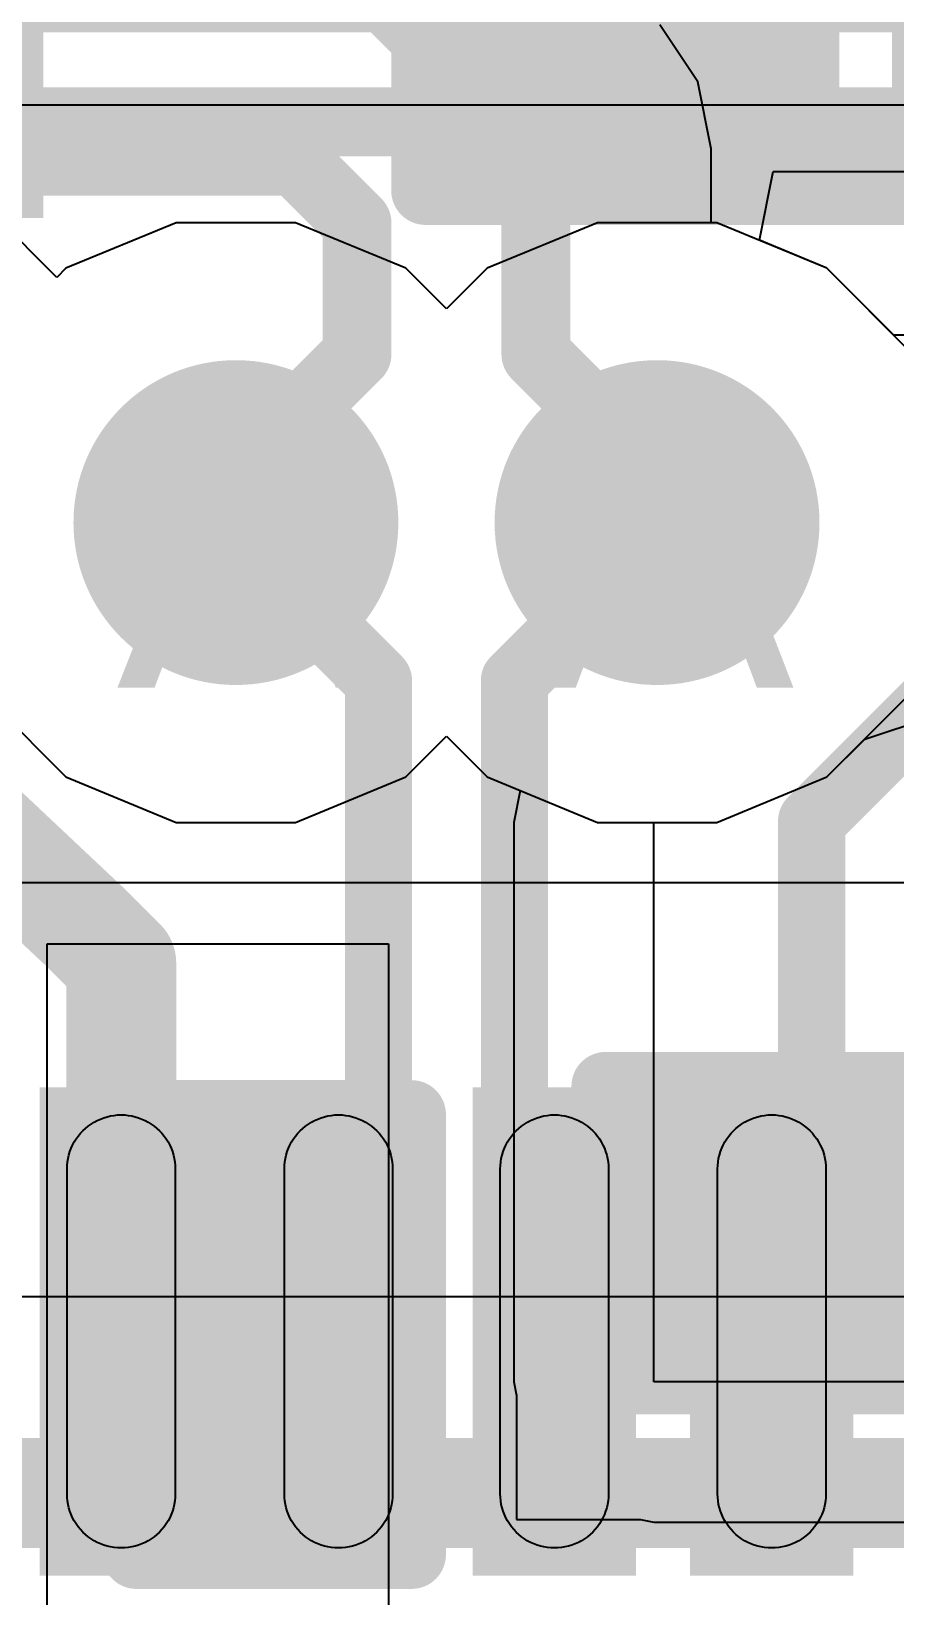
# Model space of a CAD drawing. Header units: inches. Extents: x 0 to 5271, y 0 to 5417.
# Drawn here: x 110.393 to 111.987, y 87.232 to 90.122 of the extents above; entities that cross this region are included whole.
import ezdxf

# ---------------------------------------------------------------- set-up
doc = ezdxf.new("R2010")
doc.units = ezdxf.units.IN
for name, color, linetype in [('Bottom Layer', 5, 'Continuous'), ('Bottom Overlay', 54, 'Continuous'), ('Bottom Paste', 16, 'Continuous'), ('Bottom Solder', 6, 'Continuous'), ('Drill Drawing', 1, 'Continuous'), ('L2_GND1', 16, 'Continuous'), ('L3_SIG1', 76, 'Continuous'), ('L4_PWR', 90, 'Continuous'), ('L5_GND2', 156, 'Continuous'), ('L6_SIG2', 130, 'Continuous'), ('L7_GND3', 216, 'Continuous'), ('Top Layer', 1, 'Continuous'), ('Top Overlay', 2, 'Continuous'), ('Top Paste', 8, 'Continuous'), ('Top Solder', 216, 'Continuous'), ('Via Holes', 16, 'Continuous')]:
    doc.layers.add(name, color=color, linetype=linetype)
doc.styles.add('Arial', font='', dxfattribs={"height": 0.2})
doc.styles.get('Arial').set_extended_font_data('Arial')

# ---------------------------------------------------------------- blocks, each defined once
blk = doc.blocks.new('WQFN_40_EP_5X5__B_417')
at = {"layer": 'Bottom Layer'}
for points in [[(-2.0993, 0.3007), (-2.0993, 0.1007), (-2.8993, 0.1007), (-2.8993, 0.3007)], [(-2.0993, -0.1007), (-2.0993, -0.3007), (-2.8993, -0.3007), (-2.8993, -0.1007)], [(-2.0993, -0.4994), (-2.0993, -0.6994), (-2.8993, -0.6994), (-2.8993, -0.4994)], [(-2.0993, -0.9008), (-2.0993, -1.1008), (-2.8993, -1.1008), (-2.8993, -0.9008)]]:
    blk.add_hatch(color=5, dxfattribs=at).paths.add_polyline_path(points)
at = {"layer": 'Bottom Solder'}
for points in [[(-2.0485, 0.3515), (-2.0485, 0.0499), (-2.9501, 0.0499), (-2.9501, 0.3515)], [(-2.0485, -0.0499), (-2.0485, -0.3515), (-2.9501, -0.3515), (-2.9501, -0.0499)], [(-2.0485, -0.4486), (-2.0485, -0.7502), (-2.9501, -0.7502), (-2.9501, -0.4486)], [(-2.0485, -0.85), (-2.0485, -1.1516), (-2.9501, -1.1516), (-2.9501, -0.85)]]:
    blk.add_hatch(color=6, dxfattribs=at).paths.add_polyline_path(points)
at = {"layer": 'Bottom Paste'}
for p, q in [((-2.8493, 0.2873), (-2.8436, 0.2903)), ((-2.8436, 0.2903), (-2.8376, 0.293)), ((-2.8376, 0.293), (-2.8315, 0.2954)), ((-2.8315, 0.2954), (-2.8252, 0.2973)), ((-2.8252, 0.2973), (-2.8189, 0.2987)), ((-2.8189, 0.2987), (-2.8124, 0.2998)), ((-2.8124, 0.2998), (-2.8059, 0.3005)), ((-2.8059, 0.3005), (-2.7994, 0.3007)), ((-2.7994, 0.3007), (-2.1994, 0.3007)), ((-2.1994, 0.3007), (-2.1928, 0.3005)), ((-2.1928, 0.3005), (-2.1863, 0.2998)), ((-2.1863, 0.2998), (-2.1799, 0.2987)), ((-2.1799, 0.2987), (-2.1735, 0.2973)), ((-2.1735, 0.2973), (-2.1672, 0.2954)), ((-2.1672, 0.2954), (-2.1611, 0.293)), ((-2.1611, 0.293), (-2.1551, 0.2903)), ((-2.1551, 0.2903), (-2.1493, 0.2873)), ((-2.8825, 0.2562), (-2.8787, 0.2615)), ((-2.8787, 0.2615), (-2.8745, 0.2666)), ((-2.8745, 0.2666), (-2.8701, 0.2714)), ((-2.8701, 0.2714), (-2.8653, 0.2758)), ((-2.8653, 0.2758), (-2.8602, 0.28)), ((-2.8602, 0.28), (-2.8549, 0.2838)), ((-2.8549, 0.2838), (-2.8493, 0.2873)), ((-2.1493, 0.2873), (-2.1438, 0.2838)), ((-2.1438, 0.2838), (-2.1385, 0.28)), ((-2.1385, 0.28), (-2.1334, 0.2758)), ((-2.1334, 0.2758), (-2.1286, 0.2714)), ((-2.1286, 0.2714), (-2.1242, 0.2666)), ((-2.1242, 0.2666), (-2.12, 0.2615)), ((-2.12, 0.2615), (-2.1162, 0.2562)), ((-2.896, 0.2265), (-2.8941, 0.2328)), ((-2.8941, 0.2328), (-2.8917, 0.2389)), ((-2.8917, 0.2389), (-2.889, 0.2449)), ((-2.889, 0.2449), (-2.886, 0.2506)), ((-2.886, 0.2506), (-2.8825, 0.2562)), ((-2.1162, 0.2562), (-2.1127, 0.2506)), ((-2.1127, 0.2506), (-2.1097, 0.2449)), ((-2.1097, 0.2449), (-2.107, 0.2389)), ((-2.107, 0.2389), (-2.1047, 0.2328)), ((-2.1047, 0.2328), (-2.1028, 0.2265)), ((-2.8994, 0.2007), (-2.8992, 0.2072)), ((-2.8992, 0.2072), (-2.8985, 0.2137)), ((-2.8985, 0.2137), (-2.8974, 0.2202)), ((-2.8974, 0.2202), (-2.896, 0.2265)), ((-2.1028, 0.2265), (-2.1013, 0.2202)), ((-2.1013, 0.2202), (-2.1002, 0.2137)), ((-2.1002, 0.2137), (-2.1002, 0.2137)), ((-2.1002, 0.2137), (-2.0996, 0.2072)), ((-2.0996, 0.2072), (-2.0994, 0.2007)), ((-2.8992, 0.1941), (-2.8994, 0.2007)), ((-2.8985, 0.1876), (-2.8992, 0.1941)), ((-2.8974, 0.1812), (-2.8985, 0.1876)), ((-2.896, 0.1748), (-2.8974, 0.1812)), ((-2.8941, 0.1685), (-2.896, 0.1748)), ((-2.1028, 0.1748), (-2.1047, 0.1685)), ((-2.1013, 0.1812), (-2.1028, 0.1748)), ((-2.1002, 0.1876), (-2.1013, 0.1812)), ((-2.0996, 0.1941), (-2.1002, 0.1876)), ((-2.0994, 0.2007), (-2.0996, 0.1941)), ((-2.8917, 0.1624), (-2.8941, 0.1685)), ((-2.889, 0.1564), (-2.8917, 0.1624)), ((-2.886, 0.1507), (-2.889, 0.1564)), ((-2.8825, 0.1451), (-2.886, 0.1507)), ((-2.8787, 0.1398), (-2.8825, 0.1451)), ((-2.1162, 0.1451), (-2.12, 0.1398)), ((-2.1127, 0.1506), (-2.1162, 0.1451)), ((-2.1097, 0.1564), (-2.1127, 0.1506)), ((-2.107, 0.1624), (-2.1097, 0.1564)), ((-2.1047, 0.1685), (-2.107, 0.1624)), ((-2.8745, 0.1347), (-2.8787, 0.1398)), ((-2.8701, 0.1299), (-2.8745, 0.1347)), ((-2.8653, 0.1255), (-2.8701, 0.1299)), ((-2.8602, 0.1213), (-2.8653, 0.1255)), ((-2.8549, 0.1175), (-2.8602, 0.1213)), ((-2.8494, 0.114), (-2.8549, 0.1175)), ((-2.1438, 0.1175), (-2.1494, 0.114)), ((-2.1385, 0.1213), (-2.1438, 0.1175)), ((-2.1334, 0.1255), (-2.1385, 0.1213)), ((-2.1286, 0.1299), (-2.1334, 0.1255)), ((-2.1242, 0.1347), (-2.1286, 0.1299)), ((-2.12, 0.1398), (-2.1242, 0.1347)), ((-2.8436, 0.111), (-2.8494, 0.114)), ((-2.8376, 0.1083), (-2.8436, 0.111)), ((-2.8315, 0.106), (-2.8376, 0.1083)), ((-2.8252, 0.1041), (-2.8315, 0.106)), ((-2.8189, 0.1026), (-2.8252, 0.1041)), ((-2.8124, 0.1015), (-2.8189, 0.1026)), ((-2.8059, 0.1009), (-2.8124, 0.1015)), ((-2.7994, 0.1007), (-2.8059, 0.1009)), ((-2.1994, 0.1007), (-2.7994, 0.1007)), ((-2.1928, 0.1009), (-2.1994, 0.1007)), ((-2.1863, 0.1015), (-2.1928, 0.1009)), ((-2.1799, 0.1026), (-2.1863, 0.1015)), ((-2.1735, 0.1041), (-2.1799, 0.1026)), ((-2.1672, 0.106), (-2.1735, 0.1041)), ((-2.1611, 0.1083), (-2.1672, 0.106)), ((-2.1551, 0.111), (-2.1611, 0.1083)), ((-2.1494, 0.114), (-2.1551, 0.111)), ((-2.8549, -0.1175), (-2.8493, -0.114)), ((-2.8493, -0.114), (-2.8436, -0.111)), ((-2.8436, -0.111), (-2.8376, -0.1083)), ((-2.8376, -0.1083), (-2.8315, -0.106)), ((-2.8315, -0.106), (-2.8252, -0.1041)), ((-2.8252, -0.1041), (-2.8189, -0.1026)), ((-2.8189, -0.1026), (-2.8124, -0.1015)), ((-2.8124, -0.1015), (-2.8059, -0.1009)), ((-2.8059, -0.1009), (-2.7994, -0.1007)), ((-2.7994, -0.1007), (-2.1994, -0.1007)), ((-2.1994, -0.1007), (-2.1928, -0.1009)), ((-2.1928, -0.1009), (-2.1863, -0.1015)), ((-2.1863, -0.1015), (-2.1799, -0.1026)), ((-2.1799, -0.1026), (-2.1735, -0.1041)), ((-2.1735, -0.1041), (-2.1672, -0.106)), ((-2.1672, -0.106), (-2.1611, -0.1083)), ((-2.1611, -0.1083), (-2.1551, -0.111)), ((-2.1551, -0.111), (-2.1493, -0.114)), ((-2.1493, -0.114), (-2.1438, -0.1175)), ((-2.8825, -0.1451), (-2.8787, -0.1398)), ((-2.8787, -0.1398), (-2.8745, -0.1347)), ((-2.8745, -0.1347), (-2.8701, -0.1299)), ((-2.8701, -0.1299), (-2.8653, -0.1255)), ((-2.8653, -0.1255), (-2.8602, -0.1213)), ((-2.8602, -0.1213), (-2.8549, -0.1175)), ((-2.1438, -0.1175), (-2.1385, -0.1213)), ((-2.1385, -0.1213), (-2.1334, -0.1255)), ((-2.1334, -0.1255), (-2.1286, -0.1299)), ((-2.1286, -0.1299), (-2.1242, -0.1347)), ((-2.1242, -0.1347), (-2.12, -0.1398)), ((-2.12, -0.1398), (-2.1162, -0.1451)), ((-2.896, -0.1748), (-2.8941, -0.1685)), ((-2.8941, -0.1685), (-2.8917, -0.1624)), ((-2.8917, -0.1624), (-2.889, -0.1564)), ((-2.889, -0.1564), (-2.886, -0.1507)), ((-2.886, -0.1507), (-2.8825, -0.1451)), ((-2.1162, -0.1451), (-2.1127, -0.1507)), ((-2.1127, -0.1507), (-2.1097, -0.1564)), ((-2.1097, -0.1564), (-2.107, -0.1624)), ((-2.107, -0.1624), (-2.1047, -0.1685)), ((-2.1047, -0.1685), (-2.1028, -0.1748)), ((-2.8994, -0.2007), (-2.8992, -0.1941)), ((-2.8992, -0.2072), (-2.8994, -0.2007)), ((-2.8992, -0.1941), (-2.8985, -0.1876)), ((-2.8985, -0.1876), (-2.8974, -0.1812)), ((-2.8974, -0.1812), (-2.896, -0.1748)), ((-2.1028, -0.1748), (-2.1013, -0.1812)), ((-2.1013, -0.1812), (-2.1002, -0.1876)), ((-2.1002, -0.1876), (-2.1002, -0.1876)), ((-2.1002, -0.1876), (-2.0996, -0.1941)), ((-2.0996, -0.1941), (-2.0994, -0.2007)), ((-2.0994, -0.2007), (-2.0996, -0.2072)), ((-2.8985, -0.2137), (-2.8992, -0.2072)), ((-2.8974, -0.2202), (-2.8985, -0.2137)), ((-2.896, -0.2265), (-2.8974, -0.2202)), ((-2.8941, -0.2328), (-2.896, -0.2265)), ((-2.1028, -0.2265), (-2.1047, -0.2328)), ((-2.1013, -0.2202), (-2.1028, -0.2265)), ((-2.1002, -0.2137), (-2.1013, -0.2202)), ((-2.0996, -0.2072), (-2.1002, -0.2137)), ((-2.8917, -0.2389), (-2.8941, -0.2328)), ((-2.889, -0.2449), (-2.8917, -0.2389)), ((-2.886, -0.2506), (-2.889, -0.2449)), ((-2.8825, -0.2562), (-2.886, -0.2506)), ((-2.8787, -0.2615), (-2.8825, -0.2562)), ((-2.1162, -0.2562), (-2.12, -0.2615)), ((-2.1127, -0.2507), (-2.1162, -0.2562)), ((-2.1097, -0.2449), (-2.1127, -0.2507)), ((-2.107, -0.2389), (-2.1097, -0.2449)), ((-2.1047, -0.2328), (-2.107, -0.2389)), ((-2.8745, -0.2666), (-2.8787, -0.2615)), ((-2.8701, -0.2714), (-2.8745, -0.2666)), ((-2.8653, -0.2758), (-2.8701, -0.2714)), ((-2.8602, -0.28), (-2.8653, -0.2758)), ((-2.8549, -0.2838), (-2.8602, -0.28)), ((-2.8494, -0.2873), (-2.8549, -0.2838)), ((-2.8436, -0.2903), (-2.8494, -0.2873)), ((-2.1494, -0.2873), (-2.1551, -0.2903)), ((-2.1438, -0.2838), (-2.1494, -0.2873)), ((-2.1385, -0.28), (-2.1438, -0.2838)), ((-2.1334, -0.2758), (-2.1385, -0.28)), ((-2.1286, -0.2714), (-2.1334, -0.2758)), ((-2.1242, -0.2666), (-2.1286, -0.2714)), ((-2.12, -0.2615), (-2.1242, -0.2666)), ((-2.8376, -0.293), (-2.8436, -0.2903)), ((-2.8315, -0.2954), (-2.8376, -0.293)), ((-2.8252, -0.2973), (-2.8315, -0.2954)), ((-2.8189, -0.2987), (-2.8252, -0.2973)), ((-2.8124, -0.2998), (-2.8189, -0.2987)), ((-2.8059, -0.3005), (-2.8124, -0.2998)), ((-2.7994, -0.3007), (-2.8059, -0.3005)), ((-2.1994, -0.3007), (-2.7994, -0.3007)), ((-2.1928, -0.3005), (-2.1994, -0.3007)), ((-2.1863, -0.2998), (-2.1928, -0.3005)), ((-2.1799, -0.2987), (-2.1863, -0.2998)), ((-2.1735, -0.2973), (-2.1799, -0.2987)), ((-2.1672, -0.2954), (-2.1735, -0.2973)), ((-2.1611, -0.293), (-2.1672, -0.2954)), ((-2.1551, -0.2903), (-2.1611, -0.293)), ((-2.8653, -0.5243), (-2.8602, -0.5201)), ((-2.8602, -0.5201), (-2.8549, -0.5163)), ((-2.8549, -0.5163), (-2.8493, -0.5128)), ((-2.8493, -0.5128), (-2.8436, -0.5098)), ((-2.8436, -0.5098), (-2.8376, -0.5071)), ((-2.8376, -0.5071), (-2.8315, -0.5047)), ((-2.8315, -0.5047), (-2.8252, -0.5028)), ((-2.8252, -0.5028), (-2.8189, -0.5014)), ((-2.8189, -0.5014), (-2.8124, -0.5003)), ((-2.8124, -0.5003), (-2.8059, -0.4996)), ((-2.8059, -0.4996), (-2.7994, -0.4994)), ((-2.7994, -0.4994), (-2.1994, -0.4994)), ((-2.1994, -0.4994), (-2.1928, -0.4996)), ((-2.1928, -0.4996), (-2.1863, -0.5003)), ((-2.1863, -0.5003), (-2.1799, -0.5014)), ((-2.1799, -0.5014), (-2.1735, -0.5028)), ((-2.1735, -0.5028), (-2.1672, -0.5047)), ((-2.1672, -0.5047), (-2.1611, -0.5071)), ((-2.1611, -0.5071), (-2.1551, -0.5098)), ((-2.1551, -0.5098), (-2.1493, -0.5128)), ((-2.1493, -0.5128), (-2.1438, -0.5163)), ((-2.1438, -0.5163), (-2.1385, -0.5201)), ((-2.1385, -0.5201), (-2.1334, -0.5243)), ((-2.886, -0.5495), (-2.8825, -0.5439)), ((-2.8825, -0.5439), (-2.8787, -0.5386)), ((-2.8787, -0.5386), (-2.8745, -0.5335)), ((-2.8745, -0.5335), (-2.8701, -0.5287)), ((-2.8701, -0.5287), (-2.8653, -0.5243)), ((-2.1334, -0.5243), (-2.1286, -0.5287)), ((-2.1286, -0.5287), (-2.1242, -0.5335)), ((-2.1242, -0.5335), (-2.12, -0.5386)), ((-2.12, -0.5386), (-2.1162, -0.5439)), ((-2.1162, -0.5439), (-2.1127, -0.5495)), ((-2.8974, -0.5799), (-2.896, -0.5736)), ((-2.896, -0.5736), (-2.8941, -0.5673)), ((-2.8941, -0.5673), (-2.8917, -0.5612)), ((-2.8917, -0.5612), (-2.889, -0.5552)), ((-2.889, -0.5552), (-2.886, -0.5495)), ((-2.1127, -0.5495), (-2.1097, -0.5552)), ((-2.1097, -0.5552), (-2.107, -0.5612)), ((-2.107, -0.5612), (-2.1047, -0.5673)), ((-2.1047, -0.5673), (-2.1028, -0.5736)), ((-2.1028, -0.5736), (-2.1013, -0.5799)), ((-2.8994, -0.5994), (-2.8992, -0.5929)), ((-2.8992, -0.606), (-2.8994, -0.5994)), ((-2.8992, -0.5929), (-2.8985, -0.5864)), ((-2.8985, -0.6125), (-2.8992, -0.606)), ((-2.8985, -0.5864), (-2.8974, -0.5799)), ((-2.1013, -0.5799), (-2.1002, -0.5864)), ((-2.1002, -0.5864), (-2.1002, -0.5864)), ((-2.1002, -0.5864), (-2.0996, -0.5929)), ((-2.0996, -0.606), (-2.1002, -0.6125)), ((-2.0996, -0.5929), (-2.0994, -0.5994)), ((-2.0994, -0.5994), (-2.0996, -0.606)), ((-2.8974, -0.6189), (-2.8985, -0.6125)), ((-2.896, -0.6253), (-2.8974, -0.6189)), ((-2.8941, -0.6316), (-2.896, -0.6253)), ((-2.8917, -0.6377), (-2.8941, -0.6316)), ((-2.1047, -0.6316), (-2.107, -0.6377)), ((-2.1028, -0.6253), (-2.1047, -0.6316)), ((-2.1013, -0.6189), (-2.1028, -0.6253)), ((-2.1002, -0.6125), (-2.1013, -0.6189)), ((-2.889, -0.6437), (-2.8917, -0.6377)), ((-2.886, -0.6494), (-2.889, -0.6437)), ((-2.8825, -0.655), (-2.886, -0.6494)), ((-2.8787, -0.6603), (-2.8825, -0.655)), ((-2.8745, -0.6654), (-2.8787, -0.6603)), ((-2.12, -0.6603), (-2.1242, -0.6654)), ((-2.1162, -0.655), (-2.12, -0.6603)), ((-2.1127, -0.6495), (-2.1162, -0.655)), ((-2.1097, -0.6437), (-2.1127, -0.6495)), ((-2.107, -0.6377), (-2.1097, -0.6437)), ((-2.8701, -0.6702), (-2.8745, -0.6654)), ((-2.8653, -0.6746), (-2.8701, -0.6702)), ((-2.8602, -0.6788), (-2.8653, -0.6746)), ((-2.8549, -0.6826), (-2.8602, -0.6788)), ((-2.8494, -0.6861), (-2.8549, -0.6826)), ((-2.8436, -0.6891), (-2.8494, -0.6861)), ((-2.8376, -0.6918), (-2.8436, -0.6891)), ((-2.8315, -0.6941), (-2.8376, -0.6918)), ((-2.1611, -0.6918), (-2.1672, -0.6941)), ((-2.1551, -0.6891), (-2.1611, -0.6918)), ((-2.1494, -0.6861), (-2.1551, -0.6891)), ((-2.1438, -0.6826), (-2.1494, -0.6861)), ((-2.1385, -0.6788), (-2.1438, -0.6826)), ((-2.1334, -0.6746), (-2.1385, -0.6788)), ((-2.1286, -0.6702), (-2.1334, -0.6746)), ((-2.1242, -0.6654), (-2.1286, -0.6702)), ((-2.8252, -0.696), (-2.8315, -0.6941)), ((-2.8189, -0.6975), (-2.8252, -0.696)), ((-2.8124, -0.6986), (-2.8189, -0.6975)), ((-2.8059, -0.6992), (-2.8124, -0.6986)), ((-2.7994, -0.6994), (-2.8059, -0.6992)), ((-2.1994, -0.6994), (-2.7994, -0.6994)), ((-2.1928, -0.6992), (-2.1994, -0.6994)), ((-2.1863, -0.6986), (-2.1928, -0.6992)), ((-2.1799, -0.6975), (-2.1863, -0.6986)), ((-2.1735, -0.696), (-2.1799, -0.6975)), ((-2.1672, -0.6941), (-2.1735, -0.696)), ((-2.8653, -0.9256), (-2.8602, -0.9214)), ((-2.8602, -0.9214), (-2.8549, -0.9176)), ((-2.8549, -0.9176), (-2.8493, -0.9141)), ((-2.8493, -0.9141), (-2.8436, -0.9111)), ((-2.8436, -0.9111), (-2.8376, -0.9084)), ((-2.8376, -0.9084), (-2.8315, -0.9061)), ((-2.8315, -0.9061), (-2.8252, -0.9042)), ((-2.8252, -0.9042), (-2.8189, -0.9027)), ((-2.8189, -0.9027), (-2.8124, -0.9016)), ((-2.8124, -0.9016), (-2.8059, -0.901)), ((-2.8059, -0.901), (-2.7994, -0.9008)), ((-2.7994, -0.9008), (-2.1994, -0.9008)), ((-2.1994, -0.9008), (-2.1928, -0.901)), ((-2.1928, -0.901), (-2.1863, -0.9016)), ((-2.1863, -0.9016), (-2.1799, -0.9027)), ((-2.1799, -0.9027), (-2.1735, -0.9042)), ((-2.1735, -0.9042), (-2.1672, -0.9061)), ((-2.1672, -0.9061), (-2.1611, -0.9084)), ((-2.1611, -0.9084), (-2.1551, -0.9111)), ((-2.1551, -0.9111), (-2.1493, -0.9141)), ((-2.1493, -0.9141), (-2.1438, -0.9176)), ((-2.1438, -0.9176), (-2.1385, -0.9214)), ((-2.1385, -0.9214), (-2.1334, -0.9256)), ((-2.889, -0.9565), (-2.886, -0.9508)), ((-2.886, -0.9508), (-2.8825, -0.9452)), ((-2.8825, -0.9452), (-2.8787, -0.9399)), ((-2.8787, -0.9399), (-2.8745, -0.9348)), ((-2.8745, -0.9348), (-2.8701, -0.93)), ((-2.8701, -0.93), (-2.8653, -0.9256)), ((-2.1334, -0.9256), (-2.1286, -0.93)), ((-2.1286, -0.93), (-2.1242, -0.9348)), ((-2.1242, -0.9348), (-2.12, -0.9399)), ((-2.12, -0.9399), (-2.1162, -0.9452)), ((-2.1162, -0.9452), (-2.1127, -0.9508)), ((-2.1127, -0.9508), (-2.1097, -0.9565)), ((-2.8985, -0.9877), (-2.8974, -0.9813)), ((-2.8974, -0.9813), (-2.896, -0.9749)), ((-2.896, -0.9749), (-2.8941, -0.9686)), ((-2.8941, -0.9686), (-2.8917, -0.9625)), ((-2.8917, -0.9625), (-2.889, -0.9565)), ((-2.1097, -0.9565), (-2.107, -0.9625)), ((-2.107, -0.9625), (-2.1047, -0.9686)), ((-2.1047, -0.9686), (-2.1028, -0.9749)), ((-2.1028, -0.9749), (-2.1013, -0.9813)), ((-2.1013, -0.9813), (-2.1002, -0.9877)), ((-2.8994, -1.0008), (-2.8992, -0.9942)), ((-2.8992, -1.0073), (-2.8994, -1.0008)), ((-2.8992, -0.9942), (-2.8985, -0.9877)), ((-2.8985, -1.0138), (-2.8992, -1.0073)), ((-2.1002, -0.9877), (-2.1002, -0.9877)), ((-2.1002, -0.9877), (-2.0996, -0.9942)), ((-2.0996, -1.0073), (-2.1002, -1.0138)), ((-2.0996, -0.9942), (-2.0994, -1.0008)), ((-2.0994, -1.0008), (-2.0996, -1.0073)), ((-2.8974, -1.0203), (-2.8985, -1.0138)), ((-2.896, -1.0266), (-2.8974, -1.0203)), ((-2.8941, -1.0329), (-2.896, -1.0266)), ((-2.8917, -1.039), (-2.8941, -1.0329)), ((-2.889, -1.045), (-2.8917, -1.039)), ((-2.107, -1.039), (-2.1097, -1.045)), ((-2.1047, -1.0329), (-2.107, -1.039)), ((-2.1028, -1.0266), (-2.1047, -1.0329)), ((-2.1013, -1.0203), (-2.1028, -1.0266)), ((-2.1002, -1.0138), (-2.1013, -1.0203)), ((-2.886, -1.0507), (-2.889, -1.045)), ((-2.8825, -1.0563), (-2.886, -1.0507)), ((-2.8787, -1.0616), (-2.8825, -1.0563)), ((-2.8745, -1.0667), (-2.8787, -1.0616)), ((-2.8701, -1.0715), (-2.8745, -1.0667)), ((-2.1242, -1.0667), (-2.1286, -1.0715)), ((-2.12, -1.0616), (-2.1242, -1.0667)), ((-2.1162, -1.0563), (-2.12, -1.0616)), ((-2.1127, -1.0508), (-2.1162, -1.0563)), ((-2.1097, -1.045), (-2.1127, -1.0508)), ((-2.8653, -1.0759), (-2.8701, -1.0715)), ((-2.8602, -1.0801), (-2.8653, -1.0759)), ((-2.8549, -1.0839), (-2.8602, -1.0801)), ((-2.8494, -1.0874), (-2.8549, -1.0839)), ((-2.8436, -1.0904), (-2.8494, -1.0874)), ((-2.8376, -1.0931), (-2.8436, -1.0904)), ((-2.8315, -1.0955), (-2.8376, -1.0931)), ((-2.8252, -1.0974), (-2.8315, -1.0955)), ((-2.8189, -1.0988), (-2.8252, -1.0974)), ((-2.1735, -1.0974), (-2.1799, -1.0988)), ((-2.1672, -1.0955), (-2.1735, -1.0974)), ((-2.1611, -1.0931), (-2.1672, -1.0955)), ((-2.1551, -1.0904), (-2.1611, -1.0931)), ((-2.1494, -1.0874), (-2.1551, -1.0904)), ((-2.1438, -1.0839), (-2.1494, -1.0874)), ((-2.1385, -1.0801), (-2.1438, -1.0839)), ((-2.1334, -1.0759), (-2.1385, -1.0801)), ((-2.1286, -1.0715), (-2.1334, -1.0759)), ((-2.8124, -1.0999), (-2.8189, -1.0988)), ((-2.8059, -1.1006), (-2.8124, -1.0999)), ((-2.7994, -1.1008), (-2.8059, -1.1006)), ((-2.1994, -1.1008), (-2.7994, -1.1008)), ((-2.1928, -1.1006), (-2.1994, -1.1008)), ((-2.1863, -1.0999), (-2.1928, -1.1006)), ((-2.1799, -1.0988), (-2.1863, -1.0999))]:
    blk.add_line(p, q, dxfattribs=at)
blk = doc.blocks.new('HR911130C_519')
at = {"layer": 'Top Overlay'}
blk.add_lwpolyline([(-8.001, -8.5694, 0.127, 0.127, 0), (8.001, -8.5694, 0.127, 0.127, 0)], format="xyseb", dxfattribs=at)
blk = doc.blocks.new('DFN1006_2L__B_554')
at = {"layer": 'Bottom Layer'}
for points in [[(-0.7, 0.33), (-0.15, 0.33), (-0.15, -0.33), (-0.7, -0.33)], [(0.15, 0.33), (0.7, 0.33), (0.7, -0.33), (0.15, -0.33)]]:
    blk.add_hatch(color=5, dxfattribs=at).paths.add_polyline_path(points)
at = {"layer": 'Bottom Overlay'}
blk.add_hatch(color=54, dxfattribs=at).paths.add_polyline_path([(-1.1425, -0.5083), (-0.8123, -0.5083), (-0.8123, 0.5077), (-1.1425, 0.5077)])
at = {"layer": 'Bottom Paste'}
for points in [[(-0.7, 0.33), (-0.15, 0.33), (-0.15, -0.33), (-0.7, -0.33)], [(0.15, 0.33), (0.7, 0.33), (0.7, -0.33), (0.15, -0.33)]]:
    blk.add_hatch(color=16, dxfattribs=at).paths.add_polyline_path(points)
at = {"layer": 'Bottom Solder'}
for points in [[(-0.8016, 0.4316), (-0.0484, 0.4316), (-0.0484, -0.4316), (-0.8016, -0.4316)], [(0.0484, 0.4316), (0.8016, 0.4316), (0.8016, -0.4316), (0.0484, -0.4316)]]:
    blk.add_hatch(color=6, dxfattribs=at).paths.add_polyline_path(points)
at = {"layer": 'Bottom Overlay'}
for points in [[(0.8128, 0.4572, 0.127, 0.127, 0), (-0.8128, 0.4572, 0.127, 0.127, 0)], [(-0.8128, 0.4572, 0.127, 0.127, 0), (-0.8128, -0.4572, 0.127, 0.127, 0)], [(0.8128, 0.4572, 0.127, 0.127, 0), (0.8128, -0.4572, 0.127, 0.127, 0)], [(0.8128, -0.4572, 0.127, 0.127, 0), (-0.8128, -0.4572, 0.127, 0.127, 0)]]:
    blk.add_lwpolyline(points, format="xyseb", dxfattribs=at)
for points in [[(-0.8446, 0.4572, 0.0635, 0.0635, 1), (-0.7811, 0.4572, 0.0635, 0.0635, 1)], [(-0.8446, 0.4572, 0.0635, 0.0635, 1), (-0.7811, 0.4572, 0.0635, 0.0635, 1)], [(0.781, 0.4572, 0.0635, 0.0635, 1), (0.8445, 0.4572, 0.0635, 0.0635, 1)], [(0.781, 0.4572, 0.0635, 0.0635, 1), (0.8445, 0.4572, 0.0635, 0.0635, 1)], [(-0.8446, -0.4572, 0.0635, 0.0635, 1), (-0.7811, -0.4572, 0.0635, 0.0635, 1)], [(-0.8446, -0.4572, 0.0635, 0.0635, 1), (-0.7811, -0.4572, 0.0635, 0.0635, 1)], [(0.781, -0.4572, 0.0635, 0.0635, 1), (0.8445, -0.4572, 0.0635, 0.0635, 1)], [(0.781, -0.4572, 0.0635, 0.0635, 1), (0.8445, -0.4572, 0.0635, 0.0635, 1)]]:
    blk.add_lwpolyline(points, format="xyseb", close=True, dxfattribs=at)
blk = doc.blocks.new('DFN1006_2L__B_555')
at = {"layer": 'Bottom Layer'}
for points in [[(-0.7, 0.33), (-0.15, 0.33), (-0.15, -0.33), (-0.7, -0.33)], [(0.15, 0.33), (0.7, 0.33), (0.7, -0.33), (0.15, -0.33)]]:
    blk.add_hatch(color=5, dxfattribs=at).paths.add_polyline_path(points)
at = {"layer": 'Bottom Overlay'}
blk.add_hatch(color=54, dxfattribs=at).paths.add_polyline_path([(-1.1435, -0.5081), (-0.8133, -0.5081), (-0.8133, 0.5079), (-1.1435, 0.5079)])
at = {"layer": 'Bottom Paste'}
for points in [[(-0.7, 0.33), (-0.15, 0.33), (-0.15, -0.33), (-0.7, -0.33)], [(0.15, 0.33), (0.7, 0.33), (0.7, -0.33), (0.15, -0.33)]]:
    blk.add_hatch(color=16, dxfattribs=at).paths.add_polyline_path(points)
at = {"layer": 'Bottom Solder'}
for points in [[(-0.8016, 0.4316), (-0.0484, 0.4316), (-0.0484, -0.4316), (-0.8016, -0.4316)], [(0.0484, 0.4316), (0.8016, 0.4316), (0.8016, -0.4316), (0.0484, -0.4316)]]:
    blk.add_hatch(color=6, dxfattribs=at).paths.add_polyline_path(points)
at = {"layer": 'Bottom Overlay'}
for points in [[(0.8128, 0.4572, 0.127, 0.127, 0), (-0.8128, 0.4572, 0.127, 0.127, 0)], [(-0.8128, 0.4572, 0.127, 0.127, 0), (-0.8128, -0.4572, 0.127, 0.127, 0)], [(0.8128, 0.4572, 0.127, 0.127, 0), (0.8128, -0.4572, 0.127, 0.127, 0)], [(0.8128, -0.4572, 0.127, 0.127, 0), (-0.8128, -0.4572, 0.127, 0.127, 0)]]:
    blk.add_lwpolyline(points, format="xyseb", dxfattribs=at)
for points in [[(-0.8445, 0.4572, 0.0635, 0.0635, 1), (-0.781, 0.4572, 0.0635, 0.0635, 1)], [(-0.8445, 0.4572, 0.0635, 0.0635, 1), (-0.781, 0.4572, 0.0635, 0.0635, 1)], [(0.7811, 0.4572, 0.0635, 0.0635, 1), (0.8446, 0.4572, 0.0635, 0.0635, 1)], [(0.7811, 0.4572, 0.0635, 0.0635, 1), (0.8446, 0.4572, 0.0635, 0.0635, 1)], [(-0.8445, -0.4572, 0.0635, 0.0635, 1), (-0.781, -0.4572, 0.0635, 0.0635, 1)], [(-0.8445, -0.4572, 0.0635, 0.0635, 1), (-0.781, -0.4572, 0.0635, 0.0635, 1)], [(0.7811, -0.4572, 0.0635, 0.0635, 1), (0.8446, -0.4572, 0.0635, 0.0635, 1)], [(0.7811, -0.4572, 0.0635, 0.0635, 1), (0.8446, -0.4572, 0.0635, 0.0635, 1)]]:
    blk.add_lwpolyline(points, format="xyseb", close=True, dxfattribs=at)
blk = doc.blocks.new('CAP_0402_587')
at = {"layer": 'Top Layer'}
for points in [[(-0.6985, -0.3175), (-0.6985, 0.3175), (-0.2413, 0.3175), (-0.2413, -0.3175)], [(0.2413, -0.3175), (0.2413, 0.3175), (0.6985, 0.3175), (0.6985, -0.3175)]]:
    blk.add_hatch(color=1, dxfattribs=at).paths.add_polyline_path(points)
at = {"layer": 'Top Paste'}
for points in [[(-0.6985, -0.3175), (-0.6985, 0.3175), (-0.2413, 0.3175), (-0.2413, -0.3175)], [(0.2413, -0.3175), (0.2413, 0.3175), (0.6985, 0.3175), (0.6985, -0.3175)]]:
    blk.add_hatch(color=8, dxfattribs=at).paths.add_polyline_path(points)
at = {"layer": 'Top Solder'}
for points in [[(-0.7585, -0.3775), (-0.7585, 0.3775), (-0.1813, 0.3775), (-0.1813, -0.3775)], [(0.1813, -0.3775), (0.1813, 0.3775), (0.7585, 0.3775), (0.7585, -0.3775)]]:
    blk.add_hatch(color=216, dxfattribs=at).paths.add_polyline_path(points)
at = {"layer": 'Top Overlay'}
for points in [[(-0.7874, 0.4064, 0.127, 0.127, 0), (-0.2794, 0.4064, 0.127, 0.127, 0)], [(-0.7874, 0.4064, 0.127, 0.127, 0), (-0.7874, -0.4064, 0.127, 0.127, 0)], [(0.2794, 0.4064, 0.127, 0.127, 0), (0.7874, 0.4064, 0.127, 0.127, 0)], [(0.7874, 0.4064, 0.127, 0.127, 0), (0.7874, -0.4064, 0.127, 0.127, 0)], [(-0.7874, -0.4064, 0.127, 0.127, 0), (-0.2794, -0.4064, 0.127, 0.127, 0)], [(0.2794, -0.4064, 0.127, 0.127, 0), (0.7874, -0.4064, 0.127, 0.127, 0)]]:
    blk.add_lwpolyline(points, format="xyseb", dxfattribs=at)
for points in [[(-0.8191, 0.4064, 0.0635, 0.0635, 1), (-0.7556, 0.4064, 0.0635, 0.0635, 1)], [(-0.8191, 0.4064, 0.0635, 0.0635, 1), (-0.7556, 0.4064, 0.0635, 0.0635, 1)], [(-0.3111, 0.4064, 0.0635, 0.0635, 1), (-0.2476, 0.4064, 0.0635, 0.0635, 1)], [(0.2477, 0.4064, 0.0635, 0.0635, 1), (0.3112, 0.4064, 0.0635, 0.0635, 1)], [(0.7557, 0.4064, 0.0635, 0.0635, 1), (0.8192, 0.4064, 0.0635, 0.0635, 1)], [(0.7557, 0.4064, 0.0635, 0.0635, 1), (0.8192, 0.4064, 0.0635, 0.0635, 1)], [(-0.8191, -0.4064, 0.0635, 0.0635, 1), (-0.7556, -0.4064, 0.0635, 0.0635, 1)], [(-0.8191, -0.4064, 0.0635, 0.0635, 1), (-0.7556, -0.4064, 0.0635, 0.0635, 1)], [(-0.3111, -0.4064, 0.0635, 0.0635, 1), (-0.2476, -0.4064, 0.0635, 0.0635, 1)], [(0.2477, -0.4064, 0.0635, 0.0635, 1), (0.3112, -0.4064, 0.0635, 0.0635, 1)], [(0.7557, -0.4064, 0.0635, 0.0635, 1), (0.8192, -0.4064, 0.0635, 0.0635, 1)], [(0.7557, -0.4064, 0.0635, 0.0635, 1), (0.8192, -0.4064, 0.0635, 0.0635, 1)]]:
    blk.add_lwpolyline(points, format="xyseb", close=True, dxfattribs=at)
blk = doc.blocks.new('CAP_0402_602')
at = {"layer": 'Top Layer'}
for points in [[(-0.6985, -0.3175), (-0.6985, 0.3175), (-0.2413, 0.3175), (-0.2413, -0.3175)], [(0.2413, -0.3175), (0.2413, 0.3175), (0.6985, 0.3175), (0.6985, -0.3175)]]:
    blk.add_hatch(color=1, dxfattribs=at).paths.add_polyline_path(points)
at = {"layer": 'Top Paste'}
for points in [[(-0.6985, -0.3175), (-0.6985, 0.3175), (-0.2413, 0.3175), (-0.2413, -0.3175)], [(0.2413, -0.3175), (0.2413, 0.3175), (0.6985, 0.3175), (0.6985, -0.3175)]]:
    blk.add_hatch(color=8, dxfattribs=at).paths.add_polyline_path(points)
at = {"layer": 'Top Solder'}
for points in [[(-0.7585, -0.3775), (-0.7585, 0.3775), (-0.1813, 0.3775), (-0.1813, -0.3775)], [(0.1813, -0.3775), (0.1813, 0.3775), (0.7585, 0.3775), (0.7585, -0.3775)]]:
    blk.add_hatch(color=216, dxfattribs=at).paths.add_polyline_path(points)
at = {"layer": 'Top Overlay'}
for points in [[(-0.7874, 0.4064, 0.127, 0.127, 0), (-0.7874, -0.4064, 0.127, 0.127, 0)], [(-0.2794, 0.4064, 0.127, 0.127, 0), (-0.7874, 0.4064, 0.127, 0.127, 0)], [(0.7874, 0.4064, 0.127, 0.127, 0), (0.2794, 0.4064, 0.127, 0.127, 0)], [(0.7874, 0.4064, 0.127, 0.127, 0), (0.7874, -0.4064, 0.127, 0.127, 0)], [(-0.2794, -0.4064, 0.127, 0.127, 0), (-0.7874, -0.4064, 0.127, 0.127, 0)], [(0.7874, -0.4064, 0.127, 0.127, 0), (0.2794, -0.4064, 0.127, 0.127, 0)]]:
    blk.add_lwpolyline(points, format="xyseb", dxfattribs=at)
for points in [[(-0.8191, 0.4064, 0.0635, 0.0635, 1), (-0.7556, 0.4064, 0.0635, 0.0635, 1)], [(-0.8191, 0.4064, 0.0635, 0.0635, 1), (-0.7556, 0.4064, 0.0635, 0.0635, 1)], [(-0.3111, 0.4064, 0.0635, 0.0635, 1), (-0.2476, 0.4064, 0.0635, 0.0635, 1)], [(0.2477, 0.4064, 0.0635, 0.0635, 1), (0.3112, 0.4064, 0.0635, 0.0635, 1)], [(0.7557, 0.4064, 0.0635, 0.0635, 1), (0.8192, 0.4064, 0.0635, 0.0635, 1)], [(0.7557, 0.4064, 0.0635, 0.0635, 1), (0.8192, 0.4064, 0.0635, 0.0635, 1)], [(-0.8191, -0.4064, 0.0635, 0.0635, 1), (-0.7556, -0.4064, 0.0635, 0.0635, 1)], [(-0.8191, -0.4064, 0.0635, 0.0635, 1), (-0.7556, -0.4064, 0.0635, 0.0635, 1)], [(-0.3111, -0.4064, 0.0635, 0.0635, 1), (-0.2476, -0.4064, 0.0635, 0.0635, 1)], [(0.2477, -0.4064, 0.0635, 0.0635, 1), (0.3112, -0.4064, 0.0635, 0.0635, 1)], [(0.7557, -0.4064, 0.0635, 0.0635, 1), (0.8192, -0.4064, 0.0635, 0.0635, 1)], [(0.7557, -0.4064, 0.0635, 0.0635, 1), (0.8192, -0.4064, 0.0635, 0.0635, 1)]]:
    blk.add_lwpolyline(points, format="xyseb", close=True, dxfattribs=at)

msp = doc.modelspace()

# ---------------------------------------------------------------- hatches: boundary and pattern name
at = {"layer": 'Bottom Layer'}
h = msp.add_hatch(color=5, dxfattribs=at)
edge = h.paths.add_edge_path()
edge.add_arc((110.7704, 89.2145), 0.3, 0, 360)
h = msp.add_hatch(color=5, dxfattribs=at)
edge = h.paths.add_edge_path()
edge.add_arc((111.5482, 89.2145), 0.3, 0, 360)
at = {"layer": 'L2_GND1'}
h = msp.add_hatch(color=16, dxfattribs=at)
edge = h.paths.add_edge_path()
edge.add_arc((110.7704, 89.2145), 0.3, 0, 360)
h = msp.add_hatch(color=16, dxfattribs=at)
edge = h.paths.add_edge_path()
edge.add_arc((111.5482, 89.2145), 0.3, 0, 360)
at = {"layer": 'L3_SIG1'}
h = msp.add_hatch(color=76, dxfattribs=at)
edge = h.paths.add_edge_path()
edge.add_arc((110.7704, 89.2145), 0.3, 0, 360)
h = msp.add_hatch(color=76, dxfattribs=at)
edge = h.paths.add_edge_path()
edge.add_arc((111.5482, 89.2145), 0.3, 0, 360)
at = {"layer": 'L4_PWR'}
h = msp.add_hatch(color=90, dxfattribs=at)
edge = h.paths.add_edge_path()
edge.add_arc((110.7704, 89.2145), 0.3, 0, 360)
h = msp.add_hatch(color=90, dxfattribs=at)
edge = h.paths.add_edge_path()
edge.add_arc((111.5482, 89.2145), 0.3, 0, 360)
at = {"layer": 'L5_GND2'}
h = msp.add_hatch(color=156, dxfattribs=at)
edge = h.paths.add_edge_path()
edge.add_arc((110.7704, 89.2145), 0.3, 0, 360)
h = msp.add_hatch(color=156, dxfattribs=at)
edge = h.paths.add_edge_path()
edge.add_arc((111.5482, 89.2145), 0.3, 0, 360)
at = {"layer": 'L6_SIG2'}
h = msp.add_hatch(color=130, dxfattribs=at)
edge = h.paths.add_edge_path()
edge.add_arc((110.7704, 89.2145), 0.3, 0, 360)
h = msp.add_hatch(color=130, dxfattribs=at)
edge = h.paths.add_edge_path()
edge.add_arc((111.5482, 89.2145), 0.3, 0, 360)
at = {"layer": 'L7_GND3'}
h = msp.add_hatch(color=216, dxfattribs=at)
edge = h.paths.add_edge_path()
edge.add_arc((110.7704, 89.2145), 0.3, 0, 360)
h = msp.add_hatch(color=216, dxfattribs=at)
edge = h.paths.add_edge_path()
edge.add_arc((111.5482, 89.2145), 0.3, 0, 360)
at = {"layer": 'Top Layer'}
h = msp.add_hatch(color=1, dxfattribs=at)
edge = h.paths.add_edge_path()
edge.add_arc((110.7704, 89.2145), 0.3, 0, 360)
h = msp.add_hatch(color=1, dxfattribs=at)
edge = h.paths.add_edge_path()
edge.add_arc((111.5482, 89.2145), 0.3, 0, 360)
at = {"layer": 'Via Holes'}
h = msp.add_hatch(color=7, dxfattribs=at)
edge = h.paths.add_edge_path()
edge.add_arc((110.7704, 89.2145), 0.15, 0, 360)
h = msp.add_hatch(color=7, dxfattribs=at)
edge = h.paths.add_edge_path()
edge.add_arc((111.5482, 89.2145), 0.15, 0, 360)

# ---------------------------------------------------------------- linework, layer by layer
at = {"layer": 'Bottom Layer'}
msp.add_line((103.0075, 89.9861), (139.395, 89.9861), dxfattribs=at)
for points in [[(110.7704, 89.1859, 0.1242, 0.1242, 0), (110.7704, 89.2145, 0.1242, 0.1242, 0)], [(111.5482, 89.1859, 0.1242, 0.1242, 0), (111.5482, 89.2145, 0.1242, 0.1242, 0)], [(110.7704, 89.1859, 0.1242, 0.1242, 0), (111.0337, 88.9226, 0.1242, 0.1242, 0)], [(111.2849, 88.9226, 0.1242, 0.1242, 0), (111.5482, 89.1859, 0.1242, 0.1242, 0)], [(111.8338, 88.6631, 0.1242, 0.1242, 0), (112.3567, 89.1859, 0.1242, 0.1242, 0)], [(110.0545, 88.8791, 0.2032, 0.2032, 0), (110.4969, 88.4625, 0.2032, 0.2032, 0)], [(111.0337, 88.0943, 0.1242, 0.1242, 0), (111.0337, 88.9226, 0.1242, 0.1242, 0)], [(111.2849, 88.0943, 0.1242, 0.1242, 0), (111.2849, 88.9226, 0.1242, 0.1242, 0)], [(111.8338, 88.0943, 0.1242, 0.1242, 0), (111.8338, 88.6631, 0.1242, 0.1242, 0)], [(110.4969, 88.4625, 0.2032, 0.2032, 0), (110.5586, 88.4008, 0.2032, 0.2032, 0)], [(110.5586, 87.7205, 0.2032, 0.2032, 0), (110.5586, 88.4008, 0.2032, 0.2032, 0)], [(110.9599, 88.0205, 0.1242, 0.1242, 0), (111.0337, 88.0943, 0.1242, 0.1242, 0)], [(111.2849, 88.0943, 0.1242, 0.1242, 0), (111.3587, 88.0205, 0.1242, 0.1242, 0)], [(111.76, 88.0205, 0.1242, 0.1242, 0), (111.8338, 88.0943, 0.1242, 0.1242, 0)], [(110.9599, 87.7205, 0.1242, 0.1242, 0), (110.9599, 88.0205, 0.1242, 0.1242, 0)], [(111.3587, 87.7205, 0.1242, 0.1242, 0), (111.3587, 88.0205, 0.1242, 0.1242, 0)], [(111.76, 87.7205, 0.1242, 0.1242, 0), (111.76, 88.0205, 0.1242, 0.1242, 0)]]:
    msp.add_lwpolyline(points, format="xyseb", dxfattribs=at)
for points in [[(110.7393, 89.2145, 0.0621, 0.0621, 1), (110.8014, 89.2145, 0.0621, 0.0621, 1)], [(111.5171, 89.2145, 0.0621, 0.0621, 1), (111.5792, 89.2145, 0.0621, 0.0621, 1)], [(110.7393, 89.1859, 0.0621, 0.0621, 1), (110.8014, 89.1859, 0.0621, 0.0621, 1)], [(110.7393, 89.1859, 0.0621, 0.0621, 1), (110.8014, 89.1859, 0.0621, 0.0621, 1)], [(111.5171, 89.1859, 0.0621, 0.0621, 1), (111.5792, 89.1859, 0.0621, 0.0621, 1)], [(111.5171, 89.1859, 0.0621, 0.0621, 1), (111.5792, 89.1859, 0.0621, 0.0621, 1)], [(111.0026, 88.9226, 0.0621, 0.0621, 1), (111.0647, 88.9226, 0.0621, 0.0621, 1)], [(111.0026, 88.9226, 0.0621, 0.0621, 1), (111.0647, 88.9226, 0.0621, 0.0621, 1)], [(111.2538, 88.9226, 0.0621, 0.0621, 1), (111.3159, 88.9226, 0.0621, 0.0621, 1)], [(111.2538, 88.9226, 0.0621, 0.0621, 1), (111.3159, 88.9226, 0.0621, 0.0621, 1)], [(111.8027, 88.6631, 0.0621, 0.0621, 1), (111.8648, 88.6631, 0.0621, 0.0621, 1)], [(111.8027, 88.6631, 0.0621, 0.0621, 1), (111.8648, 88.6631, 0.0621, 0.0621, 1)], [(110.4461, 88.4625, 0.1016, 0.1016, 1), (110.5477, 88.4625, 0.1016, 0.1016, 1)], [(110.4461, 88.4625, 0.1016, 0.1016, 1), (110.5477, 88.4625, 0.1016, 0.1016, 1)], [(110.5078, 88.4008, 0.1016, 0.1016, 1), (110.6094, 88.4008, 0.1016, 0.1016, 1)], [(110.5078, 88.4008, 0.1016, 0.1016, 1), (110.6094, 88.4008, 0.1016, 0.1016, 1)], [(111.0026, 88.0943, 0.0621, 0.0621, 1), (111.0647, 88.0943, 0.0621, 0.0621, 1)], [(111.0026, 88.0943, 0.0621, 0.0621, 1), (111.0647, 88.0943, 0.0621, 0.0621, 1)], [(111.2538, 88.0943, 0.0621, 0.0621, 1), (111.3159, 88.0943, 0.0621, 0.0621, 1)], [(111.2538, 88.0943, 0.0621, 0.0621, 1), (111.3159, 88.0943, 0.0621, 0.0621, 1)], [(111.8027, 88.0943, 0.0621, 0.0621, 1), (111.8648, 88.0943, 0.0621, 0.0621, 1)], [(111.8027, 88.0943, 0.0621, 0.0621, 1), (111.8648, 88.0943, 0.0621, 0.0621, 1)], [(110.9288, 88.0205, 0.0621, 0.0621, 1), (110.9909, 88.0205, 0.0621, 0.0621, 1)], [(110.9288, 88.0205, 0.0621, 0.0621, 1), (110.9909, 88.0205, 0.0621, 0.0621, 1)], [(111.3276, 88.0205, 0.0621, 0.0621, 1), (111.3897, 88.0205, 0.0621, 0.0621, 1)], [(111.3276, 88.0205, 0.0621, 0.0621, 1), (111.3897, 88.0205, 0.0621, 0.0621, 1)], [(111.7289, 88.0205, 0.0621, 0.0621, 1), (111.791, 88.0205, 0.0621, 0.0621, 1)], [(111.7289, 88.0205, 0.0621, 0.0621, 1), (111.791, 88.0205, 0.0621, 0.0621, 1)], [(110.5078, 87.7205, 0.1016, 0.1016, 1), (110.6094, 87.7205, 0.1016, 0.1016, 1)], [(110.9288, 87.7205, 0.0621, 0.0621, 1), (110.9909, 87.7205, 0.0621, 0.0621, 1)], [(111.3276, 87.7205, 0.0621, 0.0621, 1), (111.3897, 87.7205, 0.0621, 0.0621, 1)], [(111.7289, 87.7205, 0.0621, 0.0621, 1), (111.791, 87.7205, 0.0621, 0.0621, 1)]]:
    msp.add_lwpolyline(points, format="xyseb", close=True, dxfattribs=at)
at = {"layer": 'L2_GND1'}
for p, q in [((110.4398, 89.6674), (110.297, 89.8102)), ((110.6602, 89.7685), (110.4566, 89.6842)), ((110.8806, 89.7685), (110.6602, 89.7685)), ((111.0842, 89.6842), (110.8806, 89.7685)), ((111.438, 89.7685), (111.2344, 89.6842)), ((111.6584, 89.7685), (111.438, 89.7685)), ((111.862, 89.6842), (111.6584, 89.7685)), ((110.4566, 89.6842), (110.4398, 89.6674)), ((111.1593, 89.6091), (111.0842, 89.6842)), ((111.2344, 89.6842), (111.1593, 89.6091)), ((111.9858, 89.5604), (111.862, 89.6842)), ((113.3942, 89.5604), (111.9858, 89.5604)), ((110.3138, 88.8876), (110.4566, 88.7449)), ((111.862, 88.7449), (112.0178, 88.9007)), ((111.0842, 88.7449), (111.1593, 88.8199)), ((111.1593, 88.8199), (111.2344, 88.7449)), ((110.4566, 88.7449), (110.6602, 88.6605)), ((110.8806, 88.6605), (111.0842, 88.7449)), ((111.2344, 88.7449), (111.438, 88.6605)), ((111.6584, 88.6605), (111.862, 88.7449)), ((110.6602, 88.6605), (110.8806, 88.6605)), ((111.438, 88.6605), (111.6584, 88.6605))]:
    msp.add_line(p, q, dxfattribs=at)
at = {"layer": 'L3_SIG1'}
for p, q in [((111.6235, 90.0289), (111.5533, 90.1339)), ((111.6481, 89.905), (111.6235, 90.0289)), ((111.6481, 89.7685), (111.6481, 89.905)), ((111.6584, 89.7685), (111.6481, 89.7685)), ((111.862, 89.6842), (111.6584, 89.7685)), ((112.0178, 89.5283), (111.862, 89.6842)), ((110.2405, 88.55), (112.8919, 88.55))]:
    msp.add_line(p, q, dxfattribs=at)
for points in [[(111.0174, 90.212, 0.127, 0.127, 0), (111.1719, 90.0575, 0.127, 0.127, 0)], [(111.1719, 90.0575, 0.127, 0.127, 0), (111.3244, 89.905, 0.127, 0.127, 0)], [(111.3244, 89.5254, 0.127, 0.127, 0), (111.3244, 89.905, 0.127, 0.127, 0)], [(109.2796, 89.8818, 0.127, 0.127, 0), (110.8806, 89.8818, 0.127, 0.127, 0)], [(110.8806, 89.8818, 0.127, 0.127, 0), (110.9942, 89.7682, 0.127, 0.127, 0)], [(110.9942, 89.5254, 0.127, 0.127, 0), (110.9942, 89.7682, 0.127, 0.127, 0)], [(110.7704, 89.3016, 0.127, 0.127, 0), (110.9942, 89.5254, 0.127, 0.127, 0)], [(111.3244, 89.5254, 0.127, 0.127, 0), (111.5482, 89.3016, 0.127, 0.127, 0)], [(110.7704, 89.2145, 0.127, 0.127, 0), (110.7704, 89.3016, 0.127, 0.127, 0)], [(111.5482, 89.2145, 0.127, 0.127, 0), (111.5482, 89.3016, 0.127, 0.127, 0)]]:
    msp.add_lwpolyline(points, format="xyseb", dxfattribs=at)
for points in [[(111.1402, 90.0575, 0.0635, 0.0635, 1), (111.2037, 90.0575, 0.0635, 0.0635, 1)], [(111.1402, 90.0575, 0.0635, 0.0635, 1), (111.2037, 90.0575, 0.0635, 0.0635, 1)], [(111.2926, 89.905, 0.0635, 0.0635, 1), (111.3561, 89.905, 0.0635, 0.0635, 1)], [(111.2926, 89.905, 0.0635, 0.0635, 1), (111.3561, 89.905, 0.0635, 0.0635, 1)], [(110.8489, 89.8818, 0.0635, 0.0635, 1), (110.9124, 89.8818, 0.0635, 0.0635, 1)], [(110.8489, 89.8818, 0.0635, 0.0635, 1), (110.9124, 89.8818, 0.0635, 0.0635, 1)], [(110.9624, 89.7682, 0.0635, 0.0635, 1), (111.0259, 89.7682, 0.0635, 0.0635, 1)], [(110.9624, 89.7682, 0.0635, 0.0635, 1), (111.0259, 89.7682, 0.0635, 0.0635, 1)], [(110.9624, 89.5254, 0.0635, 0.0635, 1), (111.0259, 89.5254, 0.0635, 0.0635, 1)], [(110.9624, 89.5254, 0.0635, 0.0635, 1), (111.0259, 89.5254, 0.0635, 0.0635, 1)], [(111.2926, 89.5254, 0.0635, 0.0635, 1), (111.3561, 89.5254, 0.0635, 0.0635, 1)], [(111.2926, 89.5254, 0.0635, 0.0635, 1), (111.3561, 89.5254, 0.0635, 0.0635, 1)], [(110.7386, 89.3016, 0.0635, 0.0635, 1), (110.8021, 89.3016, 0.0635, 0.0635, 1)], [(110.7386, 89.3016, 0.0635, 0.0635, 1), (110.8021, 89.3016, 0.0635, 0.0635, 1)], [(111.5164, 89.3016, 0.0635, 0.0635, 1), (111.5799, 89.3016, 0.0635, 0.0635, 1)], [(111.5164, 89.3016, 0.0635, 0.0635, 1), (111.5799, 89.3016, 0.0635, 0.0635, 1)], [(110.7386, 89.2145, 0.0635, 0.0635, 1), (110.8021, 89.2145, 0.0635, 0.0635, 1)], [(111.5164, 89.2145, 0.0635, 0.0635, 1), (111.5799, 89.2145, 0.0635, 0.0635, 1)]]:
    msp.add_lwpolyline(points, format="xyseb", close=True, dxfattribs=at)
at = {"layer": 'L4_PWR'}
for p, q in [((110.4398, 89.6674), (110.297, 89.8102)), ((110.6602, 89.7685), (110.4566, 89.6842)), ((110.8806, 89.7685), (110.6602, 89.7685)), ((111.0842, 89.6842), (110.8806, 89.7685)), ((111.438, 89.7685), (111.2344, 89.6842)), ((111.6584, 89.7685), (111.438, 89.7685)), ((111.862, 89.6842), (111.6584, 89.7685)), ((110.4566, 89.6842), (110.4398, 89.6674)), ((111.1593, 89.6091), (111.0842, 89.6842)), ((111.2344, 89.6842), (111.1593, 89.6091)), ((112.0178, 89.5283), (111.862, 89.6842)), ((108.4727, 88.55), (114.6131, 88.55))]:
    msp.add_line(p, q, dxfattribs=at)
at = {"layer": 'L5_GND2'}
for p, q in [((110.4398, 89.6674), (110.297, 89.8102)), ((110.6602, 89.7685), (110.4566, 89.6842)), ((110.8806, 89.7685), (110.6602, 89.7685)), ((111.0842, 89.6842), (110.8806, 89.7685)), ((111.438, 89.7685), (111.2344, 89.6842)), ((111.6584, 89.7685), (111.438, 89.7685)), ((111.862, 89.6842), (111.6584, 89.7685)), ((110.4566, 89.6842), (110.4398, 89.6674)), ((111.1593, 89.6091), (111.0842, 89.6842)), ((111.2344, 89.6842), (111.1593, 89.6091)), ((112.0178, 89.5283), (111.862, 89.6842)), ((110.3138, 88.8876), (110.4566, 88.7449)), ((111.862, 88.7449), (112.0178, 88.9007)), ((111.0842, 88.7449), (111.1593, 88.8199)), ((111.1593, 88.8199), (111.2344, 88.7449)), ((110.4566, 88.7449), (110.6602, 88.6605)), ((110.8806, 88.6605), (111.0842, 88.7449)), ((111.2344, 88.7449), (111.438, 88.6605)), ((111.6584, 88.6605), (111.862, 88.7449)), ((110.6602, 88.6605), (110.8806, 88.6605)), ((111.438, 88.6605), (111.6584, 88.6605))]:
    msp.add_line(p, q, dxfattribs=at)
at = {"layer": 'L6_SIG2'}
for p, q in [((110.3138, 88.8876), (110.4566, 88.7449)), ((111.9317, 88.8146), (112.0565, 88.8561)), ((111.0842, 88.7449), (111.1593, 88.8199)), ((111.1593, 88.8199), (111.2344, 88.7449)), ((111.862, 88.7449), (111.9317, 88.8146)), ((110.4566, 88.7449), (110.6602, 88.6605)), ((110.8806, 88.6605), (111.0842, 88.7449)), ((111.2344, 88.7449), (111.438, 88.6605)), ((111.6584, 88.6605), (111.862, 88.7449)), ((110.6602, 88.6605), (110.8806, 88.6605)), ((111.438, 88.6605), (111.6584, 88.6605)), ((114.947, 87.7846), (109.6786, 87.7846))]:
    msp.add_line(p, q, dxfattribs=at)
for points in [[(109.2044, 89.9548, 0.127, 0.127, 0), (112.2103, 89.9548, 0.127, 0.127, 0)], [(107.4976, 87.422, 0.2032, 0.2032, 0), (115.1071, 87.422, 0.2032, 0.2032, 0)]]:
    msp.add_lwpolyline(points, format="xyseb", dxfattribs=at)
at = {"layer": 'L7_GND3'}
for p, q in [((110.4398, 89.6674), (110.297, 89.8102)), ((110.6602, 89.7685), (110.4566, 89.6842)), ((110.8806, 89.7685), (110.6602, 89.7685)), ((111.0842, 89.6842), (110.8806, 89.7685)), ((111.438, 89.7685), (111.2344, 89.6842)), ((111.6584, 89.7685), (111.438, 89.7685)), ((111.862, 89.6842), (111.6584, 89.7685)), ((110.4566, 89.6842), (110.4398, 89.6674)), ((111.1593, 89.6091), (111.0842, 89.6842)), ((111.2344, 89.6842), (111.1593, 89.6091)), ((112.0178, 89.5283), (111.862, 89.6842)), ((110.3138, 88.8876), (110.4566, 88.7449)), ((111.862, 88.7449), (112.0178, 88.9007)), ((111.0842, 88.7449), (111.1593, 88.8199)), ((111.1593, 88.8199), (111.2344, 88.7449)), ((110.4566, 88.7449), (110.6602, 88.6605)), ((110.8806, 88.6605), (111.0842, 88.7449)), ((111.2344, 88.7449), (111.438, 88.6605)), ((111.6584, 88.6605), (111.862, 88.7449)), ((110.6602, 88.6605), (110.8806, 88.6605)), ((111.438, 88.6605), (111.6584, 88.6605))]:
    msp.add_line(p, q, dxfattribs=at)
at = {"layer": 'Top Layer'}
for p, q in [((102.362, 89.9862), (138.7495, 89.9862)), ((111.7372, 89.7359), (111.7625, 89.8629)), ((111.7625, 89.8629), (114.3889, 89.8629)), ((111.862, 89.6842), (111.7372, 89.7359)), ((112.0178, 89.5283), (111.862, 89.6842)), ((110.3138, 88.8876), (110.4566, 88.7449)), ((111.862, 88.7449), (112.0178, 88.9007)), ((111.0842, 88.7449), (111.1593, 88.8199)), ((111.1593, 88.8199), (111.2344, 88.7449)), ((110.4566, 88.7449), (110.6602, 88.6605)), ((110.8806, 88.6605), (111.0842, 88.7449)), ((111.2344, 88.7449), (111.2953, 88.7196)), ((111.6584, 88.6605), (111.862, 88.7449)), ((111.2953, 88.7196), (111.2835, 88.6605)), ((110.6602, 88.6605), (110.8806, 88.6605)), ((111.2835, 88.6605), (111.2835, 87.6272)), ((111.5425, 87.6272), (111.5425, 88.6605)), ((111.5425, 88.6605), (111.6584, 88.6605)), ((110.4217, 83.283), (110.4217, 88.4367)), ((110.4217, 88.4367), (111.0525, 88.4367)), ((111.0525, 88.4367), (111.0525, 87.1593)), ((111.2835, 87.6272), (111.2885, 87.6022)), ((113.6777, 87.6272), (111.5425, 87.6272)), ((111.2885, 87.6022), (111.2885, 87.3732)), ((111.2885, 87.3732), (111.5175, 87.3732)), ((111.5175, 87.3732), (111.5425, 87.3682)), ((111.5425, 87.3682), (113.6777, 87.3682))]:
    msp.add_line(p, q, dxfattribs=at)

# ---------------------------------------------------------------- block references
msp.add_blockref('HR911130C_519', (111.6732, 98.7528))
for name, p, rotation in [('DFN1006_2L__B_555', (109.2712, 90.285), 180), ('DFN1006_2L__B_554', (111.9335, 90.285), 180), ('WQFN_40_EP_5X5__B_417', (111.5593, 85.2211), 270), ('CAP_0402_587', (111.86, 87.3859), 90), ('CAP_0402_602', (110.3075, 87.7147), 180)]:
    msp.add_blockref(name, p, dxfattribs=dict(rotation=rotation))

# ---------------------------------------------------------------- texts
at = {"layer": 'Drill Drawing', "style": 'Arial'}
for p in [(110.5503, 88.9098), (111.3281, 88.9098)]:
    msp.add_text('A', height=0.508, dxfattribs=at).set_placement(p)

doc.saveas('drawing.dxf')
